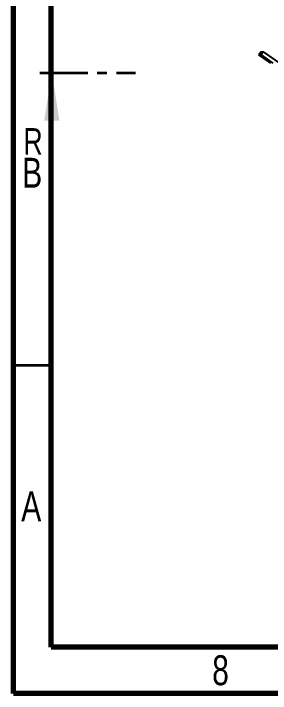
# Model space of a CAD drawing. Header units: millimetres. Extents: x 122 to 2816, y -707 to 556.
# Drawn here: x 592.8 to 626.9, y 92.9 to 183.1 of the extents above; entities that cross this region are included whole.
import ezdxf

# ---------------------------------------------------------------- set-up
doc = ezdxf.new("R2010")
doc.units = ezdxf.units.MM
doc.linetypes.add('CENTER', pattern=[10.16, 6.35, -1.27, 1.27, -1.27])
doc.styles.add('SLDTEXTSTYLE7', font='TXT', dxfattribs={"width": 0.75})

msp = doc.modelspace()

# ---------------------------------------------------------------- linework, layer by layer
at = {"color": 7, "linetype": 'Continuous', "lineweight": 70}
for p, q in [((592.821132, 92.900037), (592.821132, 379.900037)), ((597.821132, 99.033562), (597.821132, 376.033562)), ((987.223604, 99.033562), (597.821132, 99.033562)), ((992.821132, 92.900037), (592.821132, 92.900037))]:
    msp.add_line(p, q, dxfattribs=at)
at = {"color": 7, "linetype": 'Continuous', "lineweight": 25}
for p, q in [((625.450574, 177.748974), (625.373279, 177.637272)), ((625.66367, 178.035685), (625.380258, 177.626109)), ((625.450574, 177.748974), (625.465276, 177.748974)), ((625.941826, 178.035685), (625.658414, 177.626109)), ((625.66367, 178.035685), (625.941826, 178.035685)), ((625.941826, 178.035685), (628.095956, 176.50938)), ((625.383145, 177.630282), (625.373279, 177.637272)), ((625.373279, 177.637272), (625.387982, 177.637272)), ((625.380258, 177.626109), (625.658414, 177.626109)), ((626.974574, 176.496459), (625.380258, 177.626109)), ((625.658414, 177.626109), (627.234494, 176.50938))]:
    msp.add_line(p, q, dxfattribs=at)
at = {"color": 7, "linetype": 'CENTER', "lineweight": 35}
msp.add_line((596.308593, 175.223732), (609.014943, 175.223732), dxfattribs=at)
at = {"color": 7, "linetype": 'Continuous', "lineweight": 35}
for p, q in [((597.896093, 162.523732), (597.896093, 175.223732)), ((597.821132, 136.400037), (592.821132, 136.400037))]:
    msp.add_line(p, q, dxfattribs=at)
at = {"color": 7, "linetype": 'Continuous', "lineweight": 25, "flags": 128}
for points in [[(625.908092, 177.276749), (625.908514, 177.2777), (625.906218, 177.280474), (625.901392, 177.284848), (625.894426, 177.290466), (625.885883, 177.296874), (625.876457, 177.303553), (625.866912, 177.309961), (625.858019, 177.31558), (625.8505, 177.319953), (625.844964, 177.322728), (625.841859, 177.323678), (625.841438, 177.322728), (625.843733, 177.319953), (625.848559, 177.31558), (625.855526, 177.309961), (625.864068, 177.303553), (625.873494, 177.296874), (625.88304, 177.290466), (625.891932, 177.284848), (625.899451, 177.280474), (625.904987, 177.2777), (625.908092, 177.276749)], [(626.827989, 176.624958), (626.828411, 176.625908), (626.826115, 176.628683), (626.821289, 176.633056), (626.814322, 176.638675), (626.80578, 176.645083), (626.796354, 176.651762), (626.786808, 176.65817), (626.777916, 176.663788), (626.770397, 176.668162), (626.764861, 176.670936), (626.761756, 176.671887), (626.761334, 176.670936), (626.76363, 176.668162), (626.768456, 176.663788), (626.775423, 176.65817), (626.783965, 176.651762), (626.793391, 176.645083), (626.802937, 176.638675), (626.811829, 176.633056), (626.819348, 176.628683), (626.824884, 176.625908), (626.827989, 176.624958)]]:
    msp.add_lwpolyline(points, dxfattribs=at)
at = {"color": 7, "linetype": 'Continuous', "lineweight": 35}
msp.add_solid([(597.896093, 175.223732), (596.880093, 168.873732), (598.912093, 168.873732)], dxfattribs=at)

# ---------------------------------------------------------------- texts
at = {"color": 7, "linetype": 'Continuous', "insert": (594.135113, 167.896561), "char_height": 3.5, "attachment_point": 1, "style": 'SLDTEXTSTYLE7'}
msp.add_mtext('R', dxfattribs=at)
at = {"color": 7, "linetype": 'Continuous', "lineweight": 0, "char_height": 3.96875, "attachment_point": 2, "style": 'SLDTEXTSTYLE7'}
for s, insert in [('B', (595.291734, 163.960191)), ('A', (595.16082, 119.710191)), ('8', (620.281169, 97.960191))]:
    msp.add_mtext(s, dxfattribs=dict(at, insert=insert))

doc.saveas('drawing.dxf')
